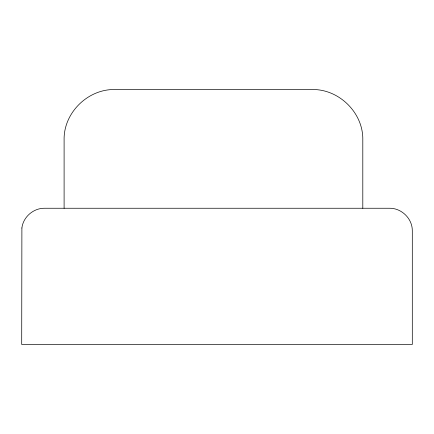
<?xml version="1.0" encoding="UTF-8"?>
<svg xmlns="http://www.w3.org/2000/svg" width="434" height="434" viewBox="0 0 434 434"><rect width="100%" height="100%" fill="white"/><g stroke="black" fill="none" stroke-linecap="round" stroke-linejoin="round"><path stroke-width="0.65" d="M362.802 208.277L362.802 139.932C363.404 112.829 338.965 88.883 311.965 89.529L114.939 89.529C87.934 88.883 63.5 112.829 64.102 139.932L64.102 208.277M21.895 227.986L21.7 344.471L412.3 344.471L412.3 230.953C412.544 218.741 401.564 207.984 389.401 208.249L44.599 208.249C33.505 208.065 23.192 216.935 21.895 227.986"/></g></svg>
